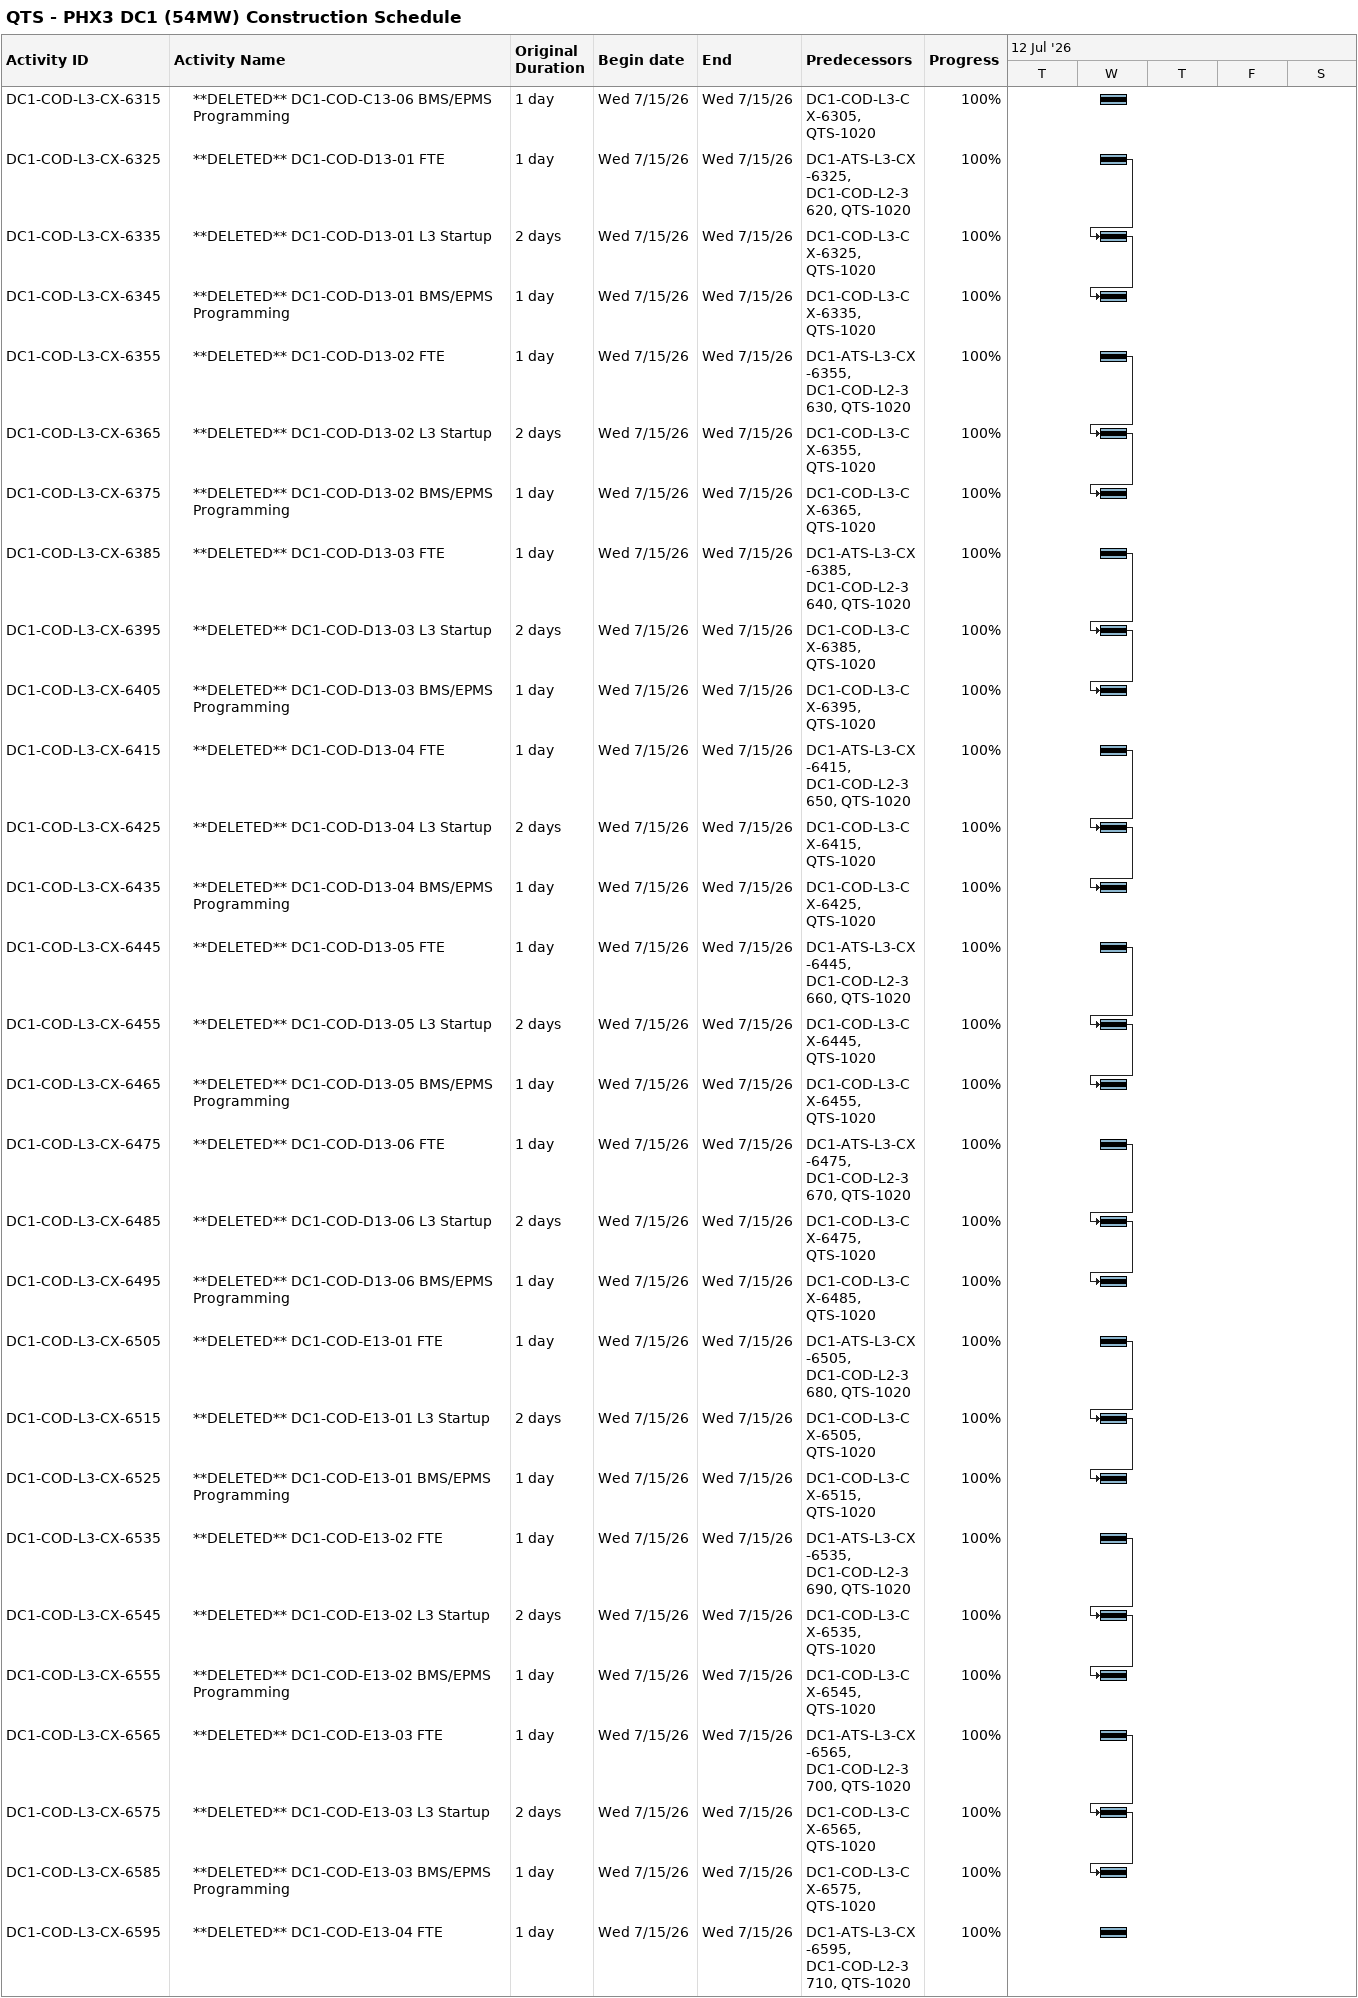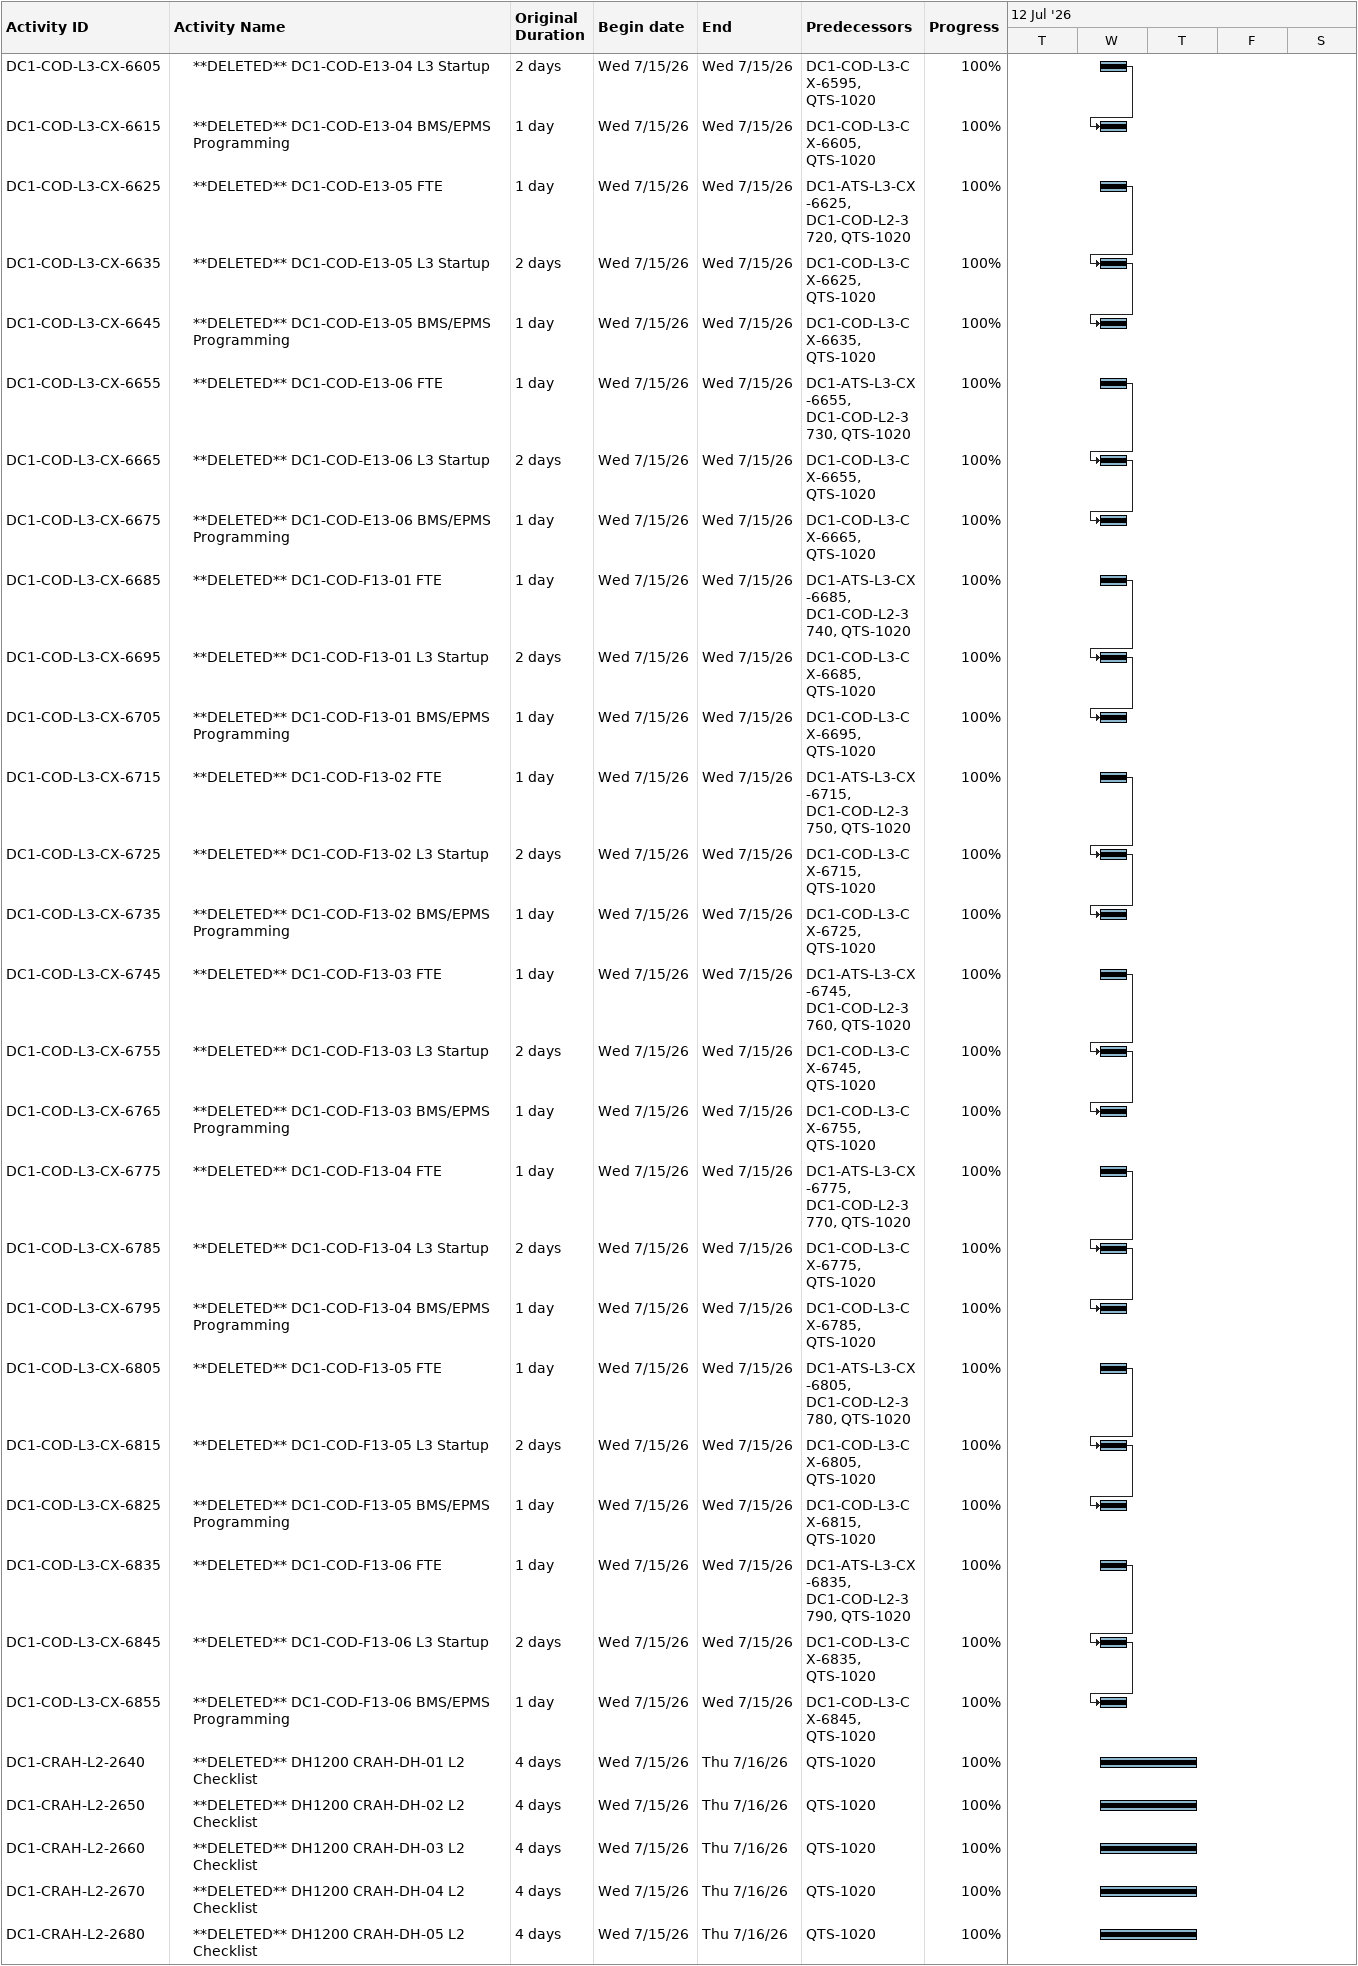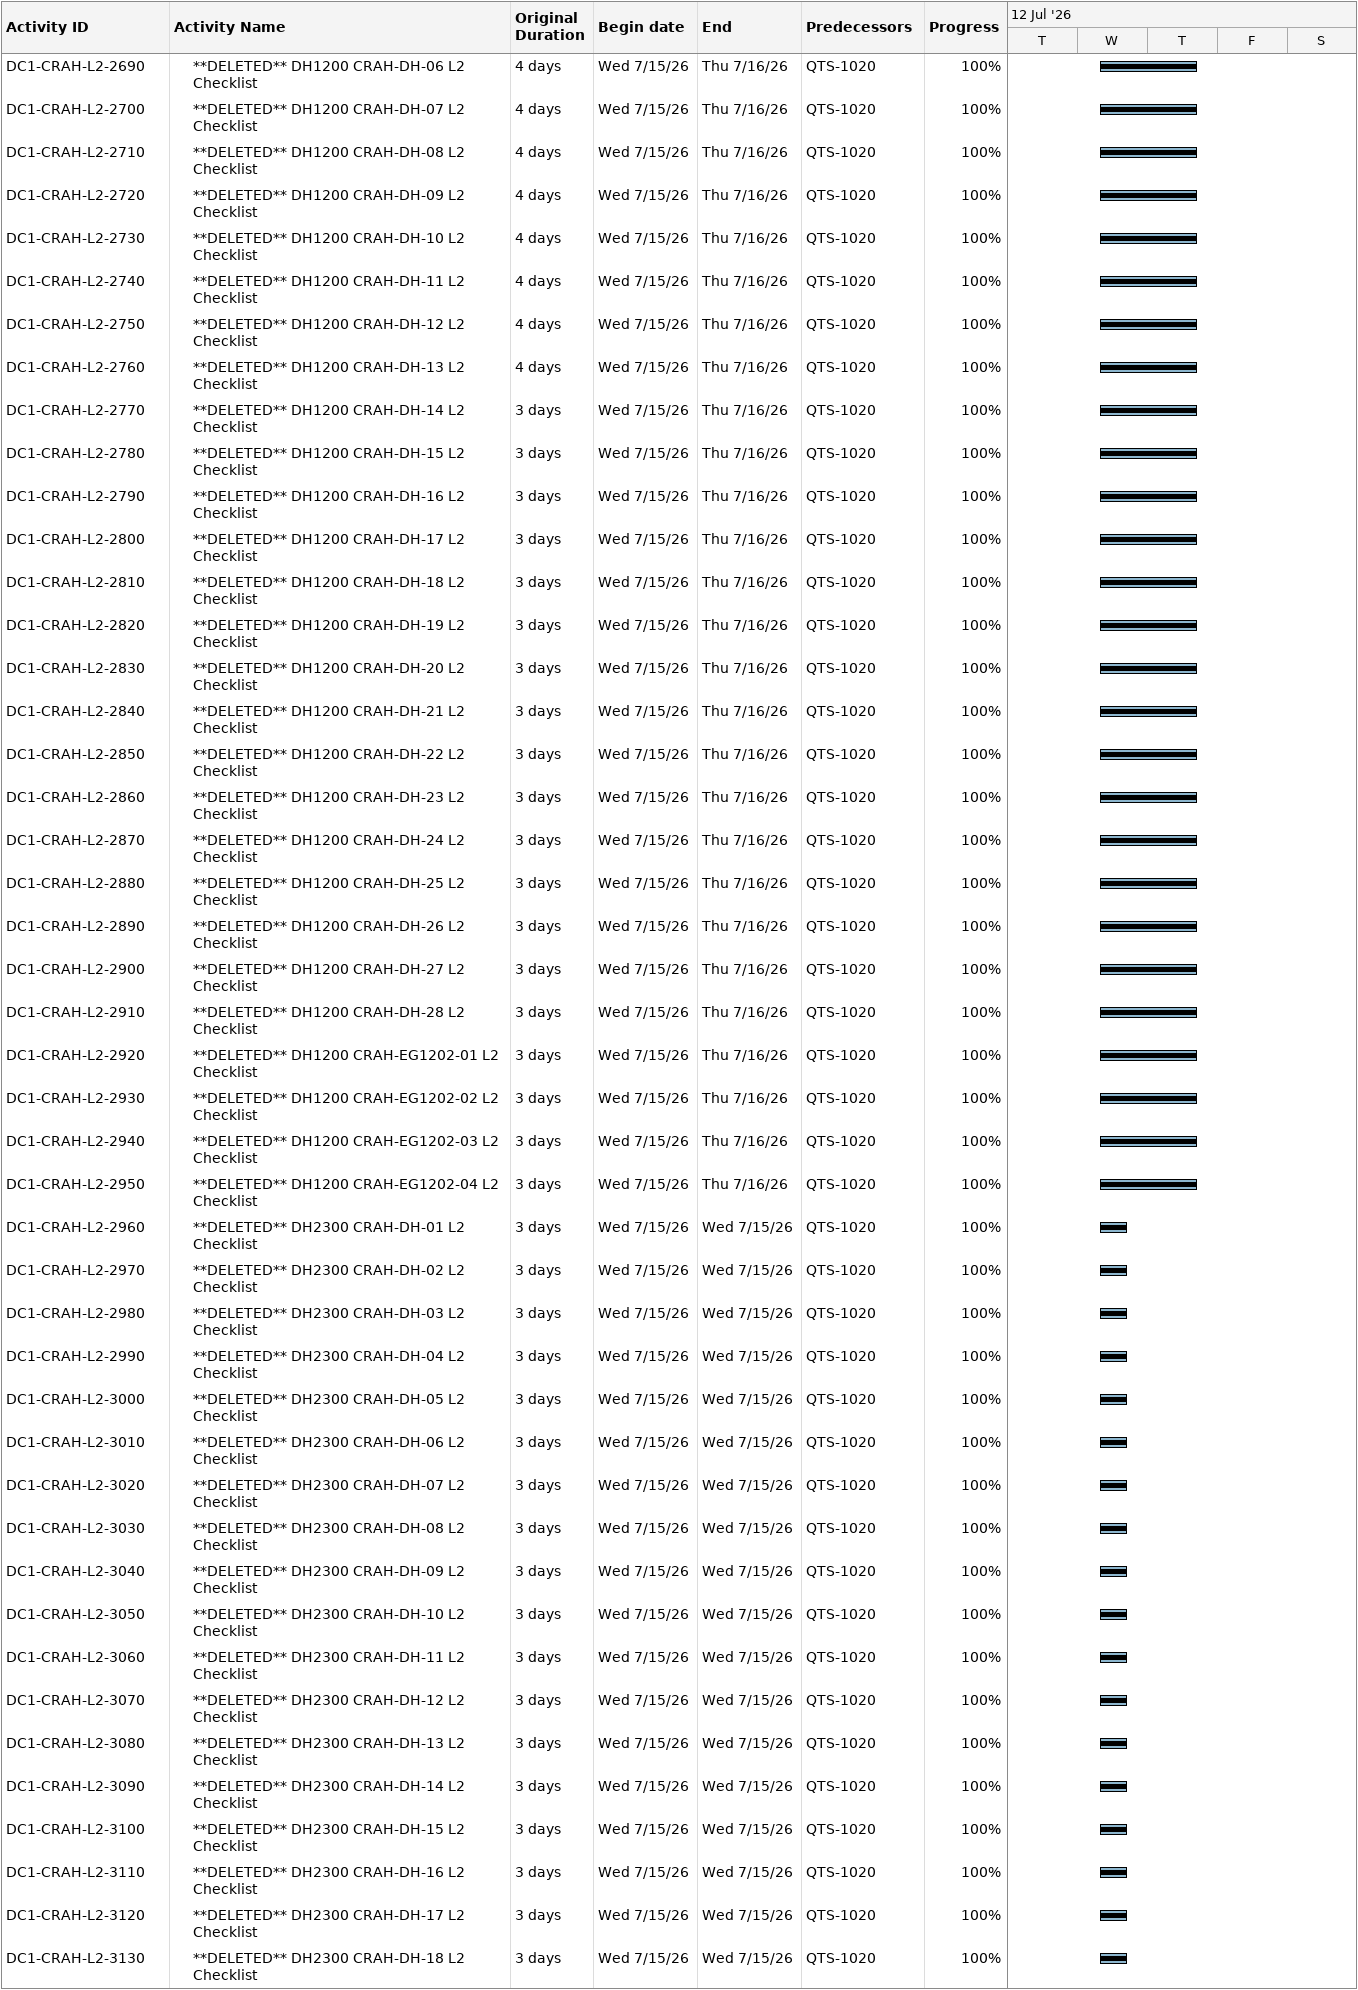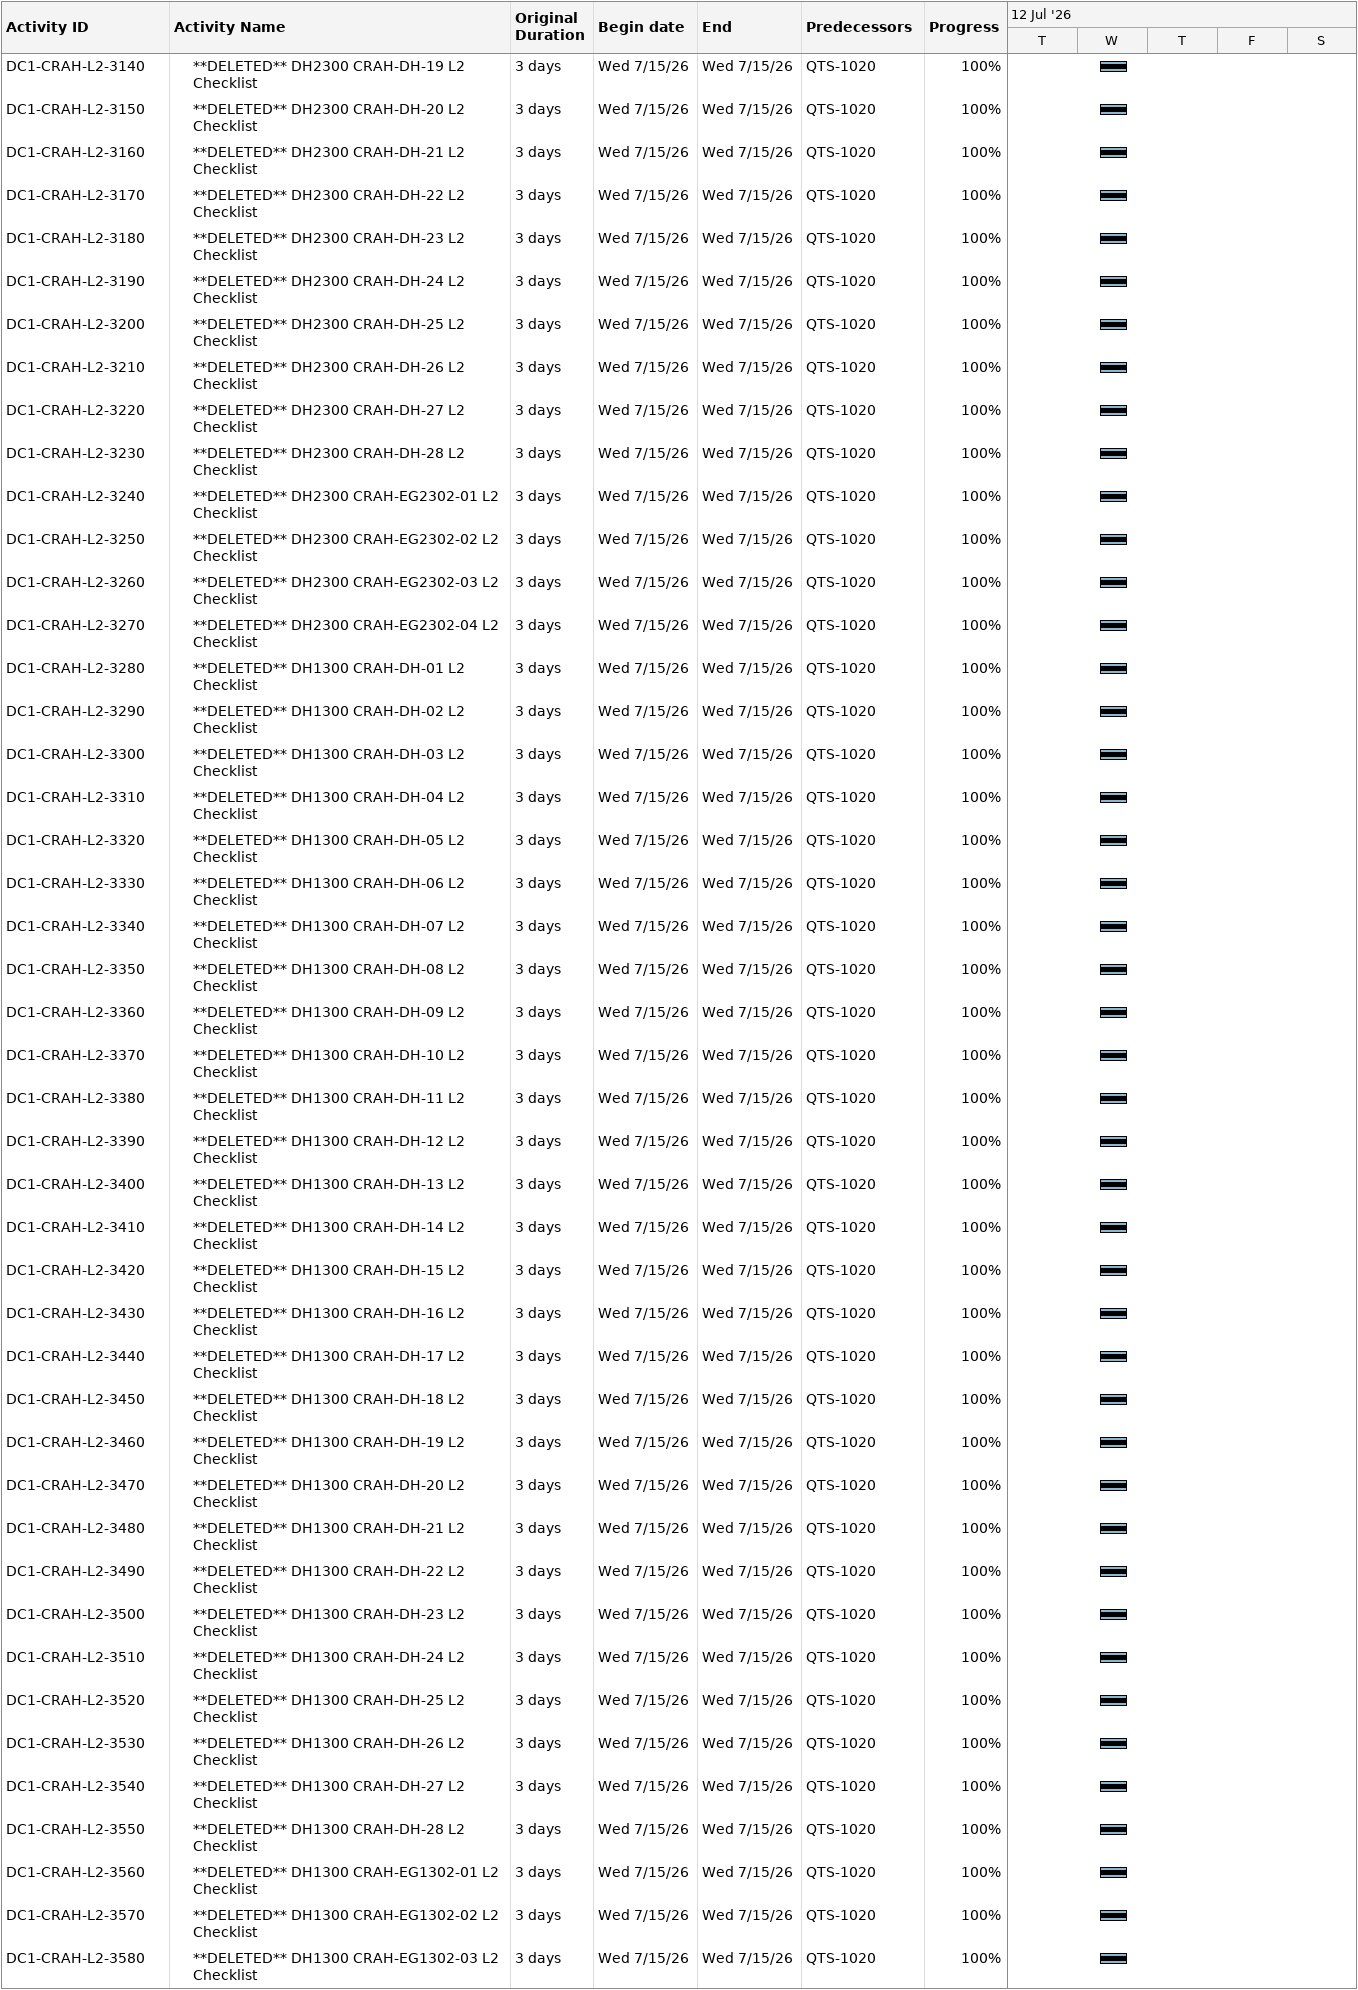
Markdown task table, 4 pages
QTS - PHX3 DC1 (54MW) Construction Schedule

| ID | Level | Task | Original duration | Start | Finish | Predecessors | % complete |
|---|---|---|---|---|---|---|---|
| DC1-COD-L3-CX-6315 | 2 | **DELETED** DC1-COD-C13-06 BMS/EPMS Programming | 1d | 2026-07-15 | 2026-07-15 | DC1-COD-L3-CX-6305, QTS-1020 | 100 |
| DC1-COD-L3-CX-6325 | 2 | **DELETED** DC1-COD-D13-01 FTE | 1d | 2026-07-15 | 2026-07-15 | DC1-ATS-L3-CX-6325, DC1-COD-L2-3620, QTS-1020 | 100 |
| DC1-COD-L3-CX-6335 | 2 | **DELETED** DC1-COD-D13-01 L3 Startup | 2d | 2026-07-15 | 2026-07-15 | DC1-COD-L3-CX-6325, QTS-1020 | 100 |
| DC1-COD-L3-CX-6345 | 2 | **DELETED** DC1-COD-D13-01 BMS/EPMS Programming | 1d | 2026-07-15 | 2026-07-15 | DC1-COD-L3-CX-6335, QTS-1020 | 100 |
| DC1-COD-L3-CX-6355 | 2 | **DELETED** DC1-COD-D13-02 FTE | 1d | 2026-07-15 | 2026-07-15 | DC1-ATS-L3-CX-6355, DC1-COD-L2-3630, QTS-1020 | 100 |
| DC1-COD-L3-CX-6365 | 2 | **DELETED** DC1-COD-D13-02 L3 Startup | 2d | 2026-07-15 | 2026-07-15 | DC1-COD-L3-CX-6355, QTS-1020 | 100 |
| DC1-COD-L3-CX-6375 | 2 | **DELETED** DC1-COD-D13-02 BMS/EPMS Programming | 1d | 2026-07-15 | 2026-07-15 | DC1-COD-L3-CX-6365, QTS-1020 | 100 |
| DC1-COD-L3-CX-6385 | 2 | **DELETED** DC1-COD-D13-03 FTE | 1d | 2026-07-15 | 2026-07-15 | DC1-ATS-L3-CX-6385, DC1-COD-L2-3640, QTS-1020 | 100 |
| DC1-COD-L3-CX-6395 | 2 | **DELETED** DC1-COD-D13-03 L3 Startup | 2d | 2026-07-15 | 2026-07-15 | DC1-COD-L3-CX-6385, QTS-1020 | 100 |
| DC1-COD-L3-CX-6405 | 2 | **DELETED** DC1-COD-D13-03 BMS/EPMS Programming | 1d | 2026-07-15 | 2026-07-15 | DC1-COD-L3-CX-6395, QTS-1020 | 100 |
| DC1-COD-L3-CX-6415 | 2 | **DELETED** DC1-COD-D13-04 FTE | 1d | 2026-07-15 | 2026-07-15 | DC1-ATS-L3-CX-6415, DC1-COD-L2-3650, QTS-1020 | 100 |
| DC1-COD-L3-CX-6425 | 2 | **DELETED** DC1-COD-D13-04 L3 Startup | 2d | 2026-07-15 | 2026-07-15 | DC1-COD-L3-CX-6415, QTS-1020 | 100 |
| DC1-COD-L3-CX-6435 | 2 | **DELETED** DC1-COD-D13-04 BMS/EPMS Programming | 1d | 2026-07-15 | 2026-07-15 | DC1-COD-L3-CX-6425, QTS-1020 | 100 |
| DC1-COD-L3-CX-6445 | 2 | **DELETED** DC1-COD-D13-05 FTE | 1d | 2026-07-15 | 2026-07-15 | DC1-ATS-L3-CX-6445, DC1-COD-L2-3660, QTS-1020 | 100 |
| DC1-COD-L3-CX-6455 | 2 | **DELETED** DC1-COD-D13-05 L3 Startup | 2d | 2026-07-15 | 2026-07-15 | DC1-COD-L3-CX-6445, QTS-1020 | 100 |
| DC1-COD-L3-CX-6465 | 2 | **DELETED** DC1-COD-D13-05 BMS/EPMS Programming | 1d | 2026-07-15 | 2026-07-15 | DC1-COD-L3-CX-6455, QTS-1020 | 100 |
| DC1-COD-L3-CX-6475 | 2 | **DELETED** DC1-COD-D13-06 FTE | 1d | 2026-07-15 | 2026-07-15 | DC1-ATS-L3-CX-6475, DC1-COD-L2-3670, QTS-1020 | 100 |
| DC1-COD-L3-CX-6485 | 2 | **DELETED** DC1-COD-D13-06 L3 Startup | 2d | 2026-07-15 | 2026-07-15 | DC1-COD-L3-CX-6475, QTS-1020 | 100 |
| DC1-COD-L3-CX-6495 | 2 | **DELETED** DC1-COD-D13-06 BMS/EPMS Programming | 1d | 2026-07-15 | 2026-07-15 | DC1-COD-L3-CX-6485, QTS-1020 | 100 |
| DC1-COD-L3-CX-6505 | 2 | **DELETED** DC1-COD-E13-01 FTE | 1d | 2026-07-15 | 2026-07-15 | DC1-ATS-L3-CX-6505, DC1-COD-L2-3680, QTS-1020 | 100 |
| DC1-COD-L3-CX-6515 | 2 | **DELETED** DC1-COD-E13-01 L3 Startup | 2d | 2026-07-15 | 2026-07-15 | DC1-COD-L3-CX-6505, QTS-1020 | 100 |
| DC1-COD-L3-CX-6525 | 2 | **DELETED** DC1-COD-E13-01 BMS/EPMS Programming | 1d | 2026-07-15 | 2026-07-15 | DC1-COD-L3-CX-6515, QTS-1020 | 100 |
| DC1-COD-L3-CX-6535 | 2 | **DELETED** DC1-COD-E13-02 FTE | 1d | 2026-07-15 | 2026-07-15 | DC1-ATS-L3-CX-6535, DC1-COD-L2-3690, QTS-1020 | 100 |
| DC1-COD-L3-CX-6545 | 2 | **DELETED** DC1-COD-E13-02 L3 Startup | 2d | 2026-07-15 | 2026-07-15 | DC1-COD-L3-CX-6535, QTS-1020 | 100 |
| DC1-COD-L3-CX-6555 | 2 | **DELETED** DC1-COD-E13-02 BMS/EPMS Programming | 1d | 2026-07-15 | 2026-07-15 | DC1-COD-L3-CX-6545, QTS-1020 | 100 |
| DC1-COD-L3-CX-6565 | 2 | **DELETED** DC1-COD-E13-03 FTE | 1d | 2026-07-15 | 2026-07-15 | DC1-ATS-L3-CX-6565, DC1-COD-L2-3700, QTS-1020 | 100 |
| DC1-COD-L3-CX-6575 | 2 | **DELETED** DC1-COD-E13-03 L3 Startup | 2d | 2026-07-15 | 2026-07-15 | DC1-COD-L3-CX-6565, QTS-1020 | 100 |
| DC1-COD-L3-CX-6585 | 2 | **DELETED** DC1-COD-E13-03 BMS/EPMS Programming | 1d | 2026-07-15 | 2026-07-15 | DC1-COD-L3-CX-6575, QTS-1020 | 100 |
| DC1-COD-L3-CX-6595 | 2 | **DELETED** DC1-COD-E13-04 FTE | 1d | 2026-07-15 | 2026-07-15 | DC1-ATS-L3-CX-6595, DC1-COD-L2-3710, QTS-1020 | 100 |
| DC1-COD-L3-CX-6605 | 2 | **DELETED** DC1-COD-E13-04 L3 Startup | 2d | 2026-07-15 | 2026-07-15 | DC1-COD-L3-CX-6595, QTS-1020 | 100 |
| DC1-COD-L3-CX-6615 | 2 | **DELETED** DC1-COD-E13-04 BMS/EPMS Programming | 1d | 2026-07-15 | 2026-07-15 | DC1-COD-L3-CX-6605, QTS-1020 | 100 |
| DC1-COD-L3-CX-6625 | 2 | **DELETED** DC1-COD-E13-05 FTE | 1d | 2026-07-15 | 2026-07-15 | DC1-ATS-L3-CX-6625, DC1-COD-L2-3720, QTS-1020 | 100 |
| DC1-COD-L3-CX-6635 | 2 | **DELETED** DC1-COD-E13-05 L3 Startup | 2d | 2026-07-15 | 2026-07-15 | DC1-COD-L3-CX-6625, QTS-1020 | 100 |
| DC1-COD-L3-CX-6645 | 2 | **DELETED** DC1-COD-E13-05 BMS/EPMS Programming | 1d | 2026-07-15 | 2026-07-15 | DC1-COD-L3-CX-6635, QTS-1020 | 100 |
| DC1-COD-L3-CX-6655 | 2 | **DELETED** DC1-COD-E13-06 FTE | 1d | 2026-07-15 | 2026-07-15 | DC1-ATS-L3-CX-6655, DC1-COD-L2-3730, QTS-1020 | 100 |
| DC1-COD-L3-CX-6665 | 2 | **DELETED** DC1-COD-E13-06 L3 Startup | 2d | 2026-07-15 | 2026-07-15 | DC1-COD-L3-CX-6655, QTS-1020 | 100 |
| DC1-COD-L3-CX-6675 | 2 | **DELETED** DC1-COD-E13-06 BMS/EPMS Programming | 1d | 2026-07-15 | 2026-07-15 | DC1-COD-L3-CX-6665, QTS-1020 | 100 |
| DC1-COD-L3-CX-6685 | 2 | **DELETED** DC1-COD-F13-01 FTE | 1d | 2026-07-15 | 2026-07-15 | DC1-ATS-L3-CX-6685, DC1-COD-L2-3740, QTS-1020 | 100 |
| DC1-COD-L3-CX-6695 | 2 | **DELETED** DC1-COD-F13-01 L3 Startup | 2d | 2026-07-15 | 2026-07-15 | DC1-COD-L3-CX-6685, QTS-1020 | 100 |
| DC1-COD-L3-CX-6705 | 2 | **DELETED** DC1-COD-F13-01 BMS/EPMS Programming | 1d | 2026-07-15 | 2026-07-15 | DC1-COD-L3-CX-6695, QTS-1020 | 100 |
| DC1-COD-L3-CX-6715 | 2 | **DELETED** DC1-COD-F13-02 FTE | 1d | 2026-07-15 | 2026-07-15 | DC1-ATS-L3-CX-6715, DC1-COD-L2-3750, QTS-1020 | 100 |
| DC1-COD-L3-CX-6725 | 2 | **DELETED** DC1-COD-F13-02 L3 Startup | 2d | 2026-07-15 | 2026-07-15 | DC1-COD-L3-CX-6715, QTS-1020 | 100 |
| DC1-COD-L3-CX-6735 | 2 | **DELETED** DC1-COD-F13-02 BMS/EPMS Programming | 1d | 2026-07-15 | 2026-07-15 | DC1-COD-L3-CX-6725, QTS-1020 | 100 |
| DC1-COD-L3-CX-6745 | 2 | **DELETED** DC1-COD-F13-03 FTE | 1d | 2026-07-15 | 2026-07-15 | DC1-ATS-L3-CX-6745, DC1-COD-L2-3760, QTS-1020 | 100 |
| DC1-COD-L3-CX-6755 | 2 | **DELETED** DC1-COD-F13-03 L3 Startup | 2d | 2026-07-15 | 2026-07-15 | DC1-COD-L3-CX-6745, QTS-1020 | 100 |
| DC1-COD-L3-CX-6765 | 2 | **DELETED** DC1-COD-F13-03 BMS/EPMS Programming | 1d | 2026-07-15 | 2026-07-15 | DC1-COD-L3-CX-6755, QTS-1020 | 100 |
| DC1-COD-L3-CX-6775 | 2 | **DELETED** DC1-COD-F13-04 FTE | 1d | 2026-07-15 | 2026-07-15 | DC1-ATS-L3-CX-6775, DC1-COD-L2-3770, QTS-1020 | 100 |
| DC1-COD-L3-CX-6785 | 2 | **DELETED** DC1-COD-F13-04 L3 Startup | 2d | 2026-07-15 | 2026-07-15 | DC1-COD-L3-CX-6775, QTS-1020 | 100 |
| DC1-COD-L3-CX-6795 | 2 | **DELETED** DC1-COD-F13-04 BMS/EPMS Programming | 1d | 2026-07-15 | 2026-07-15 | DC1-COD-L3-CX-6785, QTS-1020 | 100 |
| DC1-COD-L3-CX-6805 | 2 | **DELETED** DC1-COD-F13-05 FTE | 1d | 2026-07-15 | 2026-07-15 | DC1-ATS-L3-CX-6805, DC1-COD-L2-3780, QTS-1020 | 100 |
| DC1-COD-L3-CX-6815 | 2 | **DELETED** DC1-COD-F13-05 L3 Startup | 2d | 2026-07-15 | 2026-07-15 | DC1-COD-L3-CX-6805, QTS-1020 | 100 |
| DC1-COD-L3-CX-6825 | 2 | **DELETED** DC1-COD-F13-05 BMS/EPMS Programming | 1d | 2026-07-15 | 2026-07-15 | DC1-COD-L3-CX-6815, QTS-1020 | 100 |
| DC1-COD-L3-CX-6835 | 2 | **DELETED** DC1-COD-F13-06 FTE | 1d | 2026-07-15 | 2026-07-15 | DC1-ATS-L3-CX-6835, DC1-COD-L2-3790, QTS-1020 | 100 |
| DC1-COD-L3-CX-6845 | 2 | **DELETED** DC1-COD-F13-06 L3 Startup | 2d | 2026-07-15 | 2026-07-15 | DC1-COD-L3-CX-6835, QTS-1020 | 100 |
| DC1-COD-L3-CX-6855 | 2 | **DELETED** DC1-COD-F13-06 BMS/EPMS Programming | 1d | 2026-07-15 | 2026-07-15 | DC1-COD-L3-CX-6845, QTS-1020 | 100 |
| DC1-CRAH-L2-2640 | 2 | **DELETED** DH1200 CRAH-DH-01 L2 Checklist | 4d | 2026-07-15 | 2026-07-16 | QTS-1020 | 100 |
| DC1-CRAH-L2-2650 | 2 | **DELETED** DH1200 CRAH-DH-02 L2 Checklist | 4d | 2026-07-15 | 2026-07-16 | QTS-1020 | 100 |
| DC1-CRAH-L2-2660 | 2 | **DELETED** DH1200 CRAH-DH-03 L2 Checklist | 4d | 2026-07-15 | 2026-07-16 | QTS-1020 | 100 |
| DC1-CRAH-L2-2670 | 2 | **DELETED** DH1200 CRAH-DH-04 L2 Checklist | 4d | 2026-07-15 | 2026-07-16 | QTS-1020 | 100 |
| DC1-CRAH-L2-2680 | 2 | **DELETED** DH1200 CRAH-DH-05 L2 Checklist | 4d | 2026-07-15 | 2026-07-16 | QTS-1020 | 100 |
| DC1-CRAH-L2-2690 | 2 | **DELETED** DH1200 CRAH-DH-06 L2 Checklist | 4d | 2026-07-15 | 2026-07-16 | QTS-1020 | 100 |
| DC1-CRAH-L2-2700 | 2 | **DELETED** DH1200 CRAH-DH-07 L2 Checklist | 4d | 2026-07-15 | 2026-07-16 | QTS-1020 | 100 |
| DC1-CRAH-L2-2710 | 2 | **DELETED** DH1200 CRAH-DH-08 L2 Checklist | 4d | 2026-07-15 | 2026-07-16 | QTS-1020 | 100 |
| DC1-CRAH-L2-2720 | 2 | **DELETED** DH1200 CRAH-DH-09 L2 Checklist | 4d | 2026-07-15 | 2026-07-16 | QTS-1020 | 100 |
| DC1-CRAH-L2-2730 | 2 | **DELETED** DH1200 CRAH-DH-10 L2 Checklist | 4d | 2026-07-15 | 2026-07-16 | QTS-1020 | 100 |
| DC1-CRAH-L2-2740 | 2 | **DELETED** DH1200 CRAH-DH-11 L2 Checklist | 4d | 2026-07-15 | 2026-07-16 | QTS-1020 | 100 |
| DC1-CRAH-L2-2750 | 2 | **DELETED** DH1200 CRAH-DH-12 L2 Checklist | 4d | 2026-07-15 | 2026-07-16 | QTS-1020 | 100 |
| DC1-CRAH-L2-2760 | 2 | **DELETED** DH1200 CRAH-DH-13 L2 Checklist | 4d | 2026-07-15 | 2026-07-16 | QTS-1020 | 100 |
| DC1-CRAH-L2-2770 | 2 | **DELETED** DH1200 CRAH-DH-14 L2 Checklist | 3d | 2026-07-15 | 2026-07-16 | QTS-1020 | 100 |
| DC1-CRAH-L2-2780 | 2 | **DELETED** DH1200 CRAH-DH-15 L2 Checklist | 3d | 2026-07-15 | 2026-07-16 | QTS-1020 | 100 |
| DC1-CRAH-L2-2790 | 2 | **DELETED** DH1200 CRAH-DH-16 L2 Checklist | 3d | 2026-07-15 | 2026-07-16 | QTS-1020 | 100 |
| DC1-CRAH-L2-2800 | 2 | **DELETED** DH1200 CRAH-DH-17 L2 Checklist | 3d | 2026-07-15 | 2026-07-16 | QTS-1020 | 100 |
| DC1-CRAH-L2-2810 | 2 | **DELETED** DH1200 CRAH-DH-18 L2 Checklist | 3d | 2026-07-15 | 2026-07-16 | QTS-1020 | 100 |
| DC1-CRAH-L2-2820 | 2 | **DELETED** DH1200 CRAH-DH-19 L2 Checklist | 3d | 2026-07-15 | 2026-07-16 | QTS-1020 | 100 |
| DC1-CRAH-L2-2830 | 2 | **DELETED** DH1200 CRAH-DH-20 L2 Checklist | 3d | 2026-07-15 | 2026-07-16 | QTS-1020 | 100 |
| DC1-CRAH-L2-2840 | 2 | **DELETED** DH1200 CRAH-DH-21 L2 Checklist | 3d | 2026-07-15 | 2026-07-16 | QTS-1020 | 100 |
| DC1-CRAH-L2-2850 | 2 | **DELETED** DH1200 CRAH-DH-22 L2 Checklist | 3d | 2026-07-15 | 2026-07-16 | QTS-1020 | 100 |
| DC1-CRAH-L2-2860 | 2 | **DELETED** DH1200 CRAH-DH-23 L2 Checklist | 3d | 2026-07-15 | 2026-07-16 | QTS-1020 | 100 |
| DC1-CRAH-L2-2870 | 2 | **DELETED** DH1200 CRAH-DH-24 L2 Checklist | 3d | 2026-07-15 | 2026-07-16 | QTS-1020 | 100 |
| DC1-CRAH-L2-2880 | 2 | **DELETED** DH1200 CRAH-DH-25 L2 Checklist | 3d | 2026-07-15 | 2026-07-16 | QTS-1020 | 100 |
| DC1-CRAH-L2-2890 | 2 | **DELETED** DH1200 CRAH-DH-26 L2 Checklist | 3d | 2026-07-15 | 2026-07-16 | QTS-1020 | 100 |
| DC1-CRAH-L2-2900 | 2 | **DELETED** DH1200 CRAH-DH-27 L2 Checklist | 3d | 2026-07-15 | 2026-07-16 | QTS-1020 | 100 |
| DC1-CRAH-L2-2910 | 2 | **DELETED** DH1200 CRAH-DH-28 L2 Checklist | 3d | 2026-07-15 | 2026-07-16 | QTS-1020 | 100 |
| DC1-CRAH-L2-2920 | 2 | **DELETED** DH1200 CRAH-EG1202-01 L2 Checklist | 3d | 2026-07-15 | 2026-07-16 | QTS-1020 | 100 |
| DC1-CRAH-L2-2930 | 2 | **DELETED** DH1200 CRAH-EG1202-02 L2 Checklist | 3d | 2026-07-15 | 2026-07-16 | QTS-1020 | 100 |
| DC1-CRAH-L2-2940 | 2 | **DELETED** DH1200 CRAH-EG1202-03 L2 Checklist | 3d | 2026-07-15 | 2026-07-16 | QTS-1020 | 100 |
| DC1-CRAH-L2-2950 | 2 | **DELETED** DH1200 CRAH-EG1202-04 L2 Checklist | 3d | 2026-07-15 | 2026-07-16 | QTS-1020 | 100 |
| DC1-CRAH-L2-2960 | 2 | **DELETED** DH2300 CRAH-DH-01 L2 Checklist | 3d | 2026-07-15 | 2026-07-15 | QTS-1020 | 100 |
| DC1-CRAH-L2-2970 | 2 | **DELETED** DH2300 CRAH-DH-02 L2 Checklist | 3d | 2026-07-15 | 2026-07-15 | QTS-1020 | 100 |
| DC1-CRAH-L2-2980 | 2 | **DELETED** DH2300 CRAH-DH-03 L2 Checklist | 3d | 2026-07-15 | 2026-07-15 | QTS-1020 | 100 |
| DC1-CRAH-L2-2990 | 2 | **DELETED** DH2300 CRAH-DH-04 L2 Checklist | 3d | 2026-07-15 | 2026-07-15 | QTS-1020 | 100 |
| DC1-CRAH-L2-3000 | 2 | **DELETED** DH2300 CRAH-DH-05 L2 Checklist | 3d | 2026-07-15 | 2026-07-15 | QTS-1020 | 100 |
| DC1-CRAH-L2-3010 | 2 | **DELETED** DH2300 CRAH-DH-06 L2 Checklist | 3d | 2026-07-15 | 2026-07-15 | QTS-1020 | 100 |
| DC1-CRAH-L2-3020 | 2 | **DELETED** DH2300 CRAH-DH-07 L2 Checklist | 3d | 2026-07-15 | 2026-07-15 | QTS-1020 | 100 |
| DC1-CRAH-L2-3030 | 2 | **DELETED** DH2300 CRAH-DH-08 L2 Checklist | 3d | 2026-07-15 | 2026-07-15 | QTS-1020 | 100 |
| DC1-CRAH-L2-3040 | 2 | **DELETED** DH2300 CRAH-DH-09 L2 Checklist | 3d | 2026-07-15 | 2026-07-15 | QTS-1020 | 100 |
| DC1-CRAH-L2-3050 | 2 | **DELETED** DH2300 CRAH-DH-10 L2 Checklist | 3d | 2026-07-15 | 2026-07-15 | QTS-1020 | 100 |
| DC1-CRAH-L2-3060 | 2 | **DELETED** DH2300 CRAH-DH-11 L2 Checklist | 3d | 2026-07-15 | 2026-07-15 | QTS-1020 | 100 |
| DC1-CRAH-L2-3070 | 2 | **DELETED** DH2300 CRAH-DH-12 L2 Checklist | 3d | 2026-07-15 | 2026-07-15 | QTS-1020 | 100 |
| DC1-CRAH-L2-3080 | 2 | **DELETED** DH2300 CRAH-DH-13 L2 Checklist | 3d | 2026-07-15 | 2026-07-15 | QTS-1020 | 100 |
| DC1-CRAH-L2-3090 | 2 | **DELETED** DH2300 CRAH-DH-14 L2 Checklist | 3d | 2026-07-15 | 2026-07-15 | QTS-1020 | 100 |
| DC1-CRAH-L2-3100 | 2 | **DELETED** DH2300 CRAH-DH-15 L2 Checklist | 3d | 2026-07-15 | 2026-07-15 | QTS-1020 | 100 |
| DC1-CRAH-L2-3110 | 2 | **DELETED** DH2300 CRAH-DH-16 L2 Checklist | 3d | 2026-07-15 | 2026-07-15 | QTS-1020 | 100 |
| DC1-CRAH-L2-3120 | 2 | **DELETED** DH2300 CRAH-DH-17 L2 Checklist | 3d | 2026-07-15 | 2026-07-15 | QTS-1020 | 100 |
| DC1-CRAH-L2-3130 | 2 | **DELETED** DH2300 CRAH-DH-18 L2 Checklist | 3d | 2026-07-15 | 2026-07-15 | QTS-1020 | 100 |
| DC1-CRAH-L2-3140 | 2 | **DELETED** DH2300 CRAH-DH-19 L2 Checklist | 3d | 2026-07-15 | 2026-07-15 | QTS-1020 | 100 |
| DC1-CRAH-L2-3150 | 2 | **DELETED** DH2300 CRAH-DH-20 L2 Checklist | 3d | 2026-07-15 | 2026-07-15 | QTS-1020 | 100 |
| DC1-CRAH-L2-3160 | 2 | **DELETED** DH2300 CRAH-DH-21 L2 Checklist | 3d | 2026-07-15 | 2026-07-15 | QTS-1020 | 100 |
| DC1-CRAH-L2-3170 | 2 | **DELETED** DH2300 CRAH-DH-22 L2 Checklist | 3d | 2026-07-15 | 2026-07-15 | QTS-1020 | 100 |
| DC1-CRAH-L2-3180 | 2 | **DELETED** DH2300 CRAH-DH-23 L2 Checklist | 3d | 2026-07-15 | 2026-07-15 | QTS-1020 | 100 |
| DC1-CRAH-L2-3190 | 2 | **DELETED** DH2300 CRAH-DH-24 L2 Checklist | 3d | 2026-07-15 | 2026-07-15 | QTS-1020 | 100 |
| DC1-CRAH-L2-3200 | 2 | **DELETED** DH2300 CRAH-DH-25 L2 Checklist | 3d | 2026-07-15 | 2026-07-15 | QTS-1020 | 100 |
| DC1-CRAH-L2-3210 | 2 | **DELETED** DH2300 CRAH-DH-26 L2 Checklist | 3d | 2026-07-15 | 2026-07-15 | QTS-1020 | 100 |
| DC1-CRAH-L2-3220 | 2 | **DELETED** DH2300 CRAH-DH-27 L2 Checklist | 3d | 2026-07-15 | 2026-07-15 | QTS-1020 | 100 |
| DC1-CRAH-L2-3230 | 2 | **DELETED** DH2300 CRAH-DH-28 L2 Checklist | 3d | 2026-07-15 | 2026-07-15 | QTS-1020 | 100 |
| DC1-CRAH-L2-3240 | 2 | **DELETED** DH2300 CRAH-EG2302-01 L2 Checklist | 3d | 2026-07-15 | 2026-07-15 | QTS-1020 | 100 |
| DC1-CRAH-L2-3250 | 2 | **DELETED** DH2300 CRAH-EG2302-02 L2 Checklist | 3d | 2026-07-15 | 2026-07-15 | QTS-1020 | 100 |
| DC1-CRAH-L2-3260 | 2 | **DELETED** DH2300 CRAH-EG2302-03 L2 Checklist | 3d | 2026-07-15 | 2026-07-15 | QTS-1020 | 100 |
| DC1-CRAH-L2-3270 | 2 | **DELETED** DH2300 CRAH-EG2302-04 L2 Checklist | 3d | 2026-07-15 | 2026-07-15 | QTS-1020 | 100 |
| DC1-CRAH-L2-3280 | 2 | **DELETED** DH1300 CRAH-DH-01 L2 Checklist | 3d | 2026-07-15 | 2026-07-15 | QTS-1020 | 100 |
| DC1-CRAH-L2-3290 | 2 | **DELETED** DH1300 CRAH-DH-02 L2 Checklist | 3d | 2026-07-15 | 2026-07-15 | QTS-1020 | 100 |
| DC1-CRAH-L2-3300 | 2 | **DELETED** DH1300 CRAH-DH-03 L2 Checklist | 3d | 2026-07-15 | 2026-07-15 | QTS-1020 | 100 |
| DC1-CRAH-L2-3310 | 2 | **DELETED** DH1300 CRAH-DH-04 L2 Checklist | 3d | 2026-07-15 | 2026-07-15 | QTS-1020 | 100 |
| DC1-CRAH-L2-3320 | 2 | **DELETED** DH1300 CRAH-DH-05 L2 Checklist | 3d | 2026-07-15 | 2026-07-15 | QTS-1020 | 100 |
| DC1-CRAH-L2-3330 | 2 | **DELETED** DH1300 CRAH-DH-06 L2 Checklist | 3d | 2026-07-15 | 2026-07-15 | QTS-1020 | 100 |
| DC1-CRAH-L2-3340 | 2 | **DELETED** DH1300 CRAH-DH-07 L2 Checklist | 3d | 2026-07-15 | 2026-07-15 | QTS-1020 | 100 |
| DC1-CRAH-L2-3350 | 2 | **DELETED** DH1300 CRAH-DH-08 L2 Checklist | 3d | 2026-07-15 | 2026-07-15 | QTS-1020 | 100 |
| DC1-CRAH-L2-3360 | 2 | **DELETED** DH1300 CRAH-DH-09 L2 Checklist | 3d | 2026-07-15 | 2026-07-15 | QTS-1020 | 100 |
| DC1-CRAH-L2-3370 | 2 | **DELETED** DH1300 CRAH-DH-10 L2 Checklist | 3d | 2026-07-15 | 2026-07-15 | QTS-1020 | 100 |
| DC1-CRAH-L2-3380 | 2 | **DELETED** DH1300 CRAH-DH-11 L2 Checklist | 3d | 2026-07-15 | 2026-07-15 | QTS-1020 | 100 |
| DC1-CRAH-L2-3390 | 2 | **DELETED** DH1300 CRAH-DH-12 L2 Checklist | 3d | 2026-07-15 | 2026-07-15 | QTS-1020 | 100 |
| DC1-CRAH-L2-3400 | 2 | **DELETED** DH1300 CRAH-DH-13 L2 Checklist | 3d | 2026-07-15 | 2026-07-15 | QTS-1020 | 100 |
| DC1-CRAH-L2-3410 | 2 | **DELETED** DH1300 CRAH-DH-14 L2 Checklist | 3d | 2026-07-15 | 2026-07-15 | QTS-1020 | 100 |
| DC1-CRAH-L2-3420 | 2 | **DELETED** DH1300 CRAH-DH-15 L2 Checklist | 3d | 2026-07-15 | 2026-07-15 | QTS-1020 | 100 |
| DC1-CRAH-L2-3430 | 2 | **DELETED** DH1300 CRAH-DH-16 L2 Checklist | 3d | 2026-07-15 | 2026-07-15 | QTS-1020 | 100 |
| DC1-CRAH-L2-3440 | 2 | **DELETED** DH1300 CRAH-DH-17 L2 Checklist | 3d | 2026-07-15 | 2026-07-15 | QTS-1020 | 100 |
| DC1-CRAH-L2-3450 | 2 | **DELETED** DH1300 CRAH-DH-18 L2 Checklist | 3d | 2026-07-15 | 2026-07-15 | QTS-1020 | 100 |
| DC1-CRAH-L2-3460 | 2 | **DELETED** DH1300 CRAH-DH-19 L2 Checklist | 3d | 2026-07-15 | 2026-07-15 | QTS-1020 | 100 |
| DC1-CRAH-L2-3470 | 2 | **DELETED** DH1300 CRAH-DH-20 L2 Checklist | 3d | 2026-07-15 | 2026-07-15 | QTS-1020 | 100 |
| DC1-CRAH-L2-3480 | 2 | **DELETED** DH1300 CRAH-DH-21 L2 Checklist | 3d | 2026-07-15 | 2026-07-15 | QTS-1020 | 100 |
| DC1-CRAH-L2-3490 | 2 | **DELETED** DH1300 CRAH-DH-22 L2 Checklist | 3d | 2026-07-15 | 2026-07-15 | QTS-1020 | 100 |
| DC1-CRAH-L2-3500 | 2 | **DELETED** DH1300 CRAH-DH-23 L2 Checklist | 3d | 2026-07-15 | 2026-07-15 | QTS-1020 | 100 |
| DC1-CRAH-L2-3510 | 2 | **DELETED** DH1300 CRAH-DH-24 L2 Checklist | 3d | 2026-07-15 | 2026-07-15 | QTS-1020 | 100 |
| DC1-CRAH-L2-3520 | 2 | **DELETED** DH1300 CRAH-DH-25 L2 Checklist | 3d | 2026-07-15 | 2026-07-15 | QTS-1020 | 100 |
| DC1-CRAH-L2-3530 | 2 | **DELETED** DH1300 CRAH-DH-26 L2 Checklist | 3d | 2026-07-15 | 2026-07-15 | QTS-1020 | 100 |
| DC1-CRAH-L2-3540 | 2 | **DELETED** DH1300 CRAH-DH-27 L2 Checklist | 3d | 2026-07-15 | 2026-07-15 | QTS-1020 | 100 |
| DC1-CRAH-L2-3550 | 2 | **DELETED** DH1300 CRAH-DH-28 L2 Checklist | 3d | 2026-07-15 | 2026-07-15 | QTS-1020 | 100 |
| DC1-CRAH-L2-3560 | 2 | **DELETED** DH1300 CRAH-EG1302-01 L2 Checklist | 3d | 2026-07-15 | 2026-07-15 | QTS-1020 | 100 |
| DC1-CRAH-L2-3570 | 2 | **DELETED** DH1300 CRAH-EG1302-02 L2 Checklist | 3d | 2026-07-15 | 2026-07-15 | QTS-1020 | 100 |
| DC1-CRAH-L2-3580 | 2 | **DELETED** DH1300 CRAH-EG1302-03 L2 Checklist | 3d | 2026-07-15 | 2026-07-15 | QTS-1020 | 100 |
